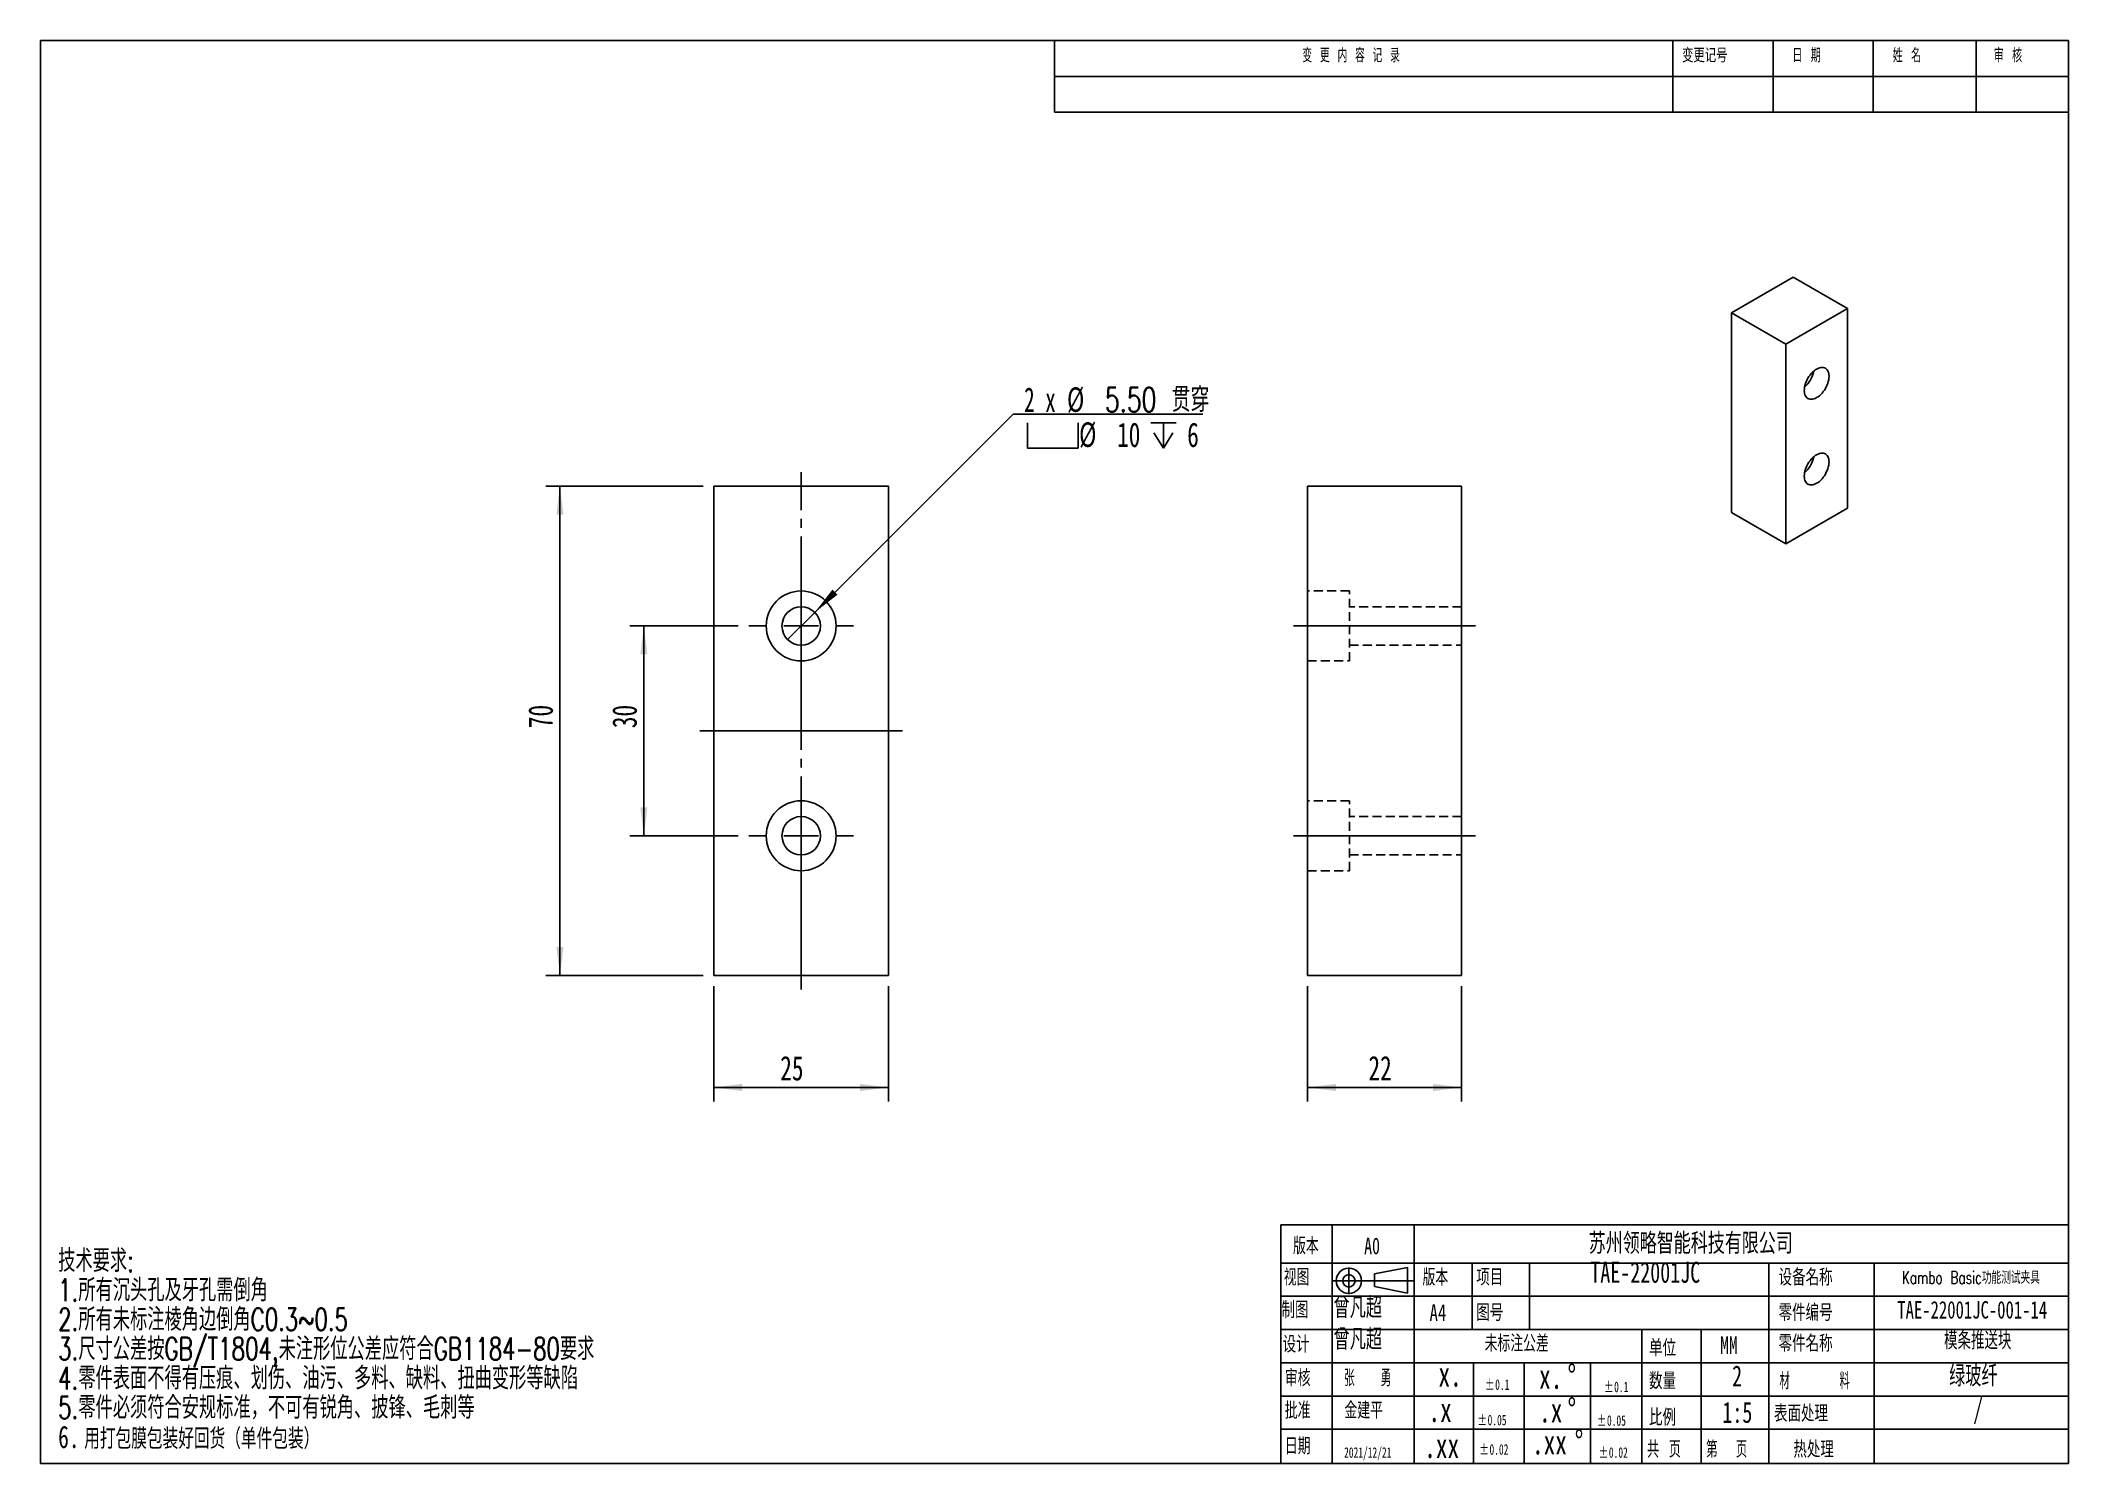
# Model space of a CAD drawing. Extents: x 2 to 292, y 3 to 207.
import ezdxf

# ---------------------------------------------------------------- set-up
doc = ezdxf.new("R2010")
doc.units = 0
for name, pattern in [('SLD-中心线', [34.29, 30.48, -1.27, 1.27, -1.27]), ('SLD-实线', [0]), ('SLD-虚线', [1.905, 1.27, -0.635])]:
    doc.linetypes.add(name, pattern=pattern)
doc.layers.get('0').update_dxf_attribs({"linetype": 'CONTINUOUS'})
for name, color, linetype in [('FORMAT', 7, 'SLD-实线'), ('图层1', 5, 'SLD-中心线'), ('图层7', 7, 'SLD-实线'), ('图框', 7, 'SLD-实线'), ('粗实线', 7, 'SLD-实线')]:
    doc.layers.add(name, color=color, linetype=linetype)
doc.styles.add('SLDTEXTSTYLE0', font='TXT', dxfattribs={"width": 0.7, "bigfont": 'bigfont'})
doc.styles.add('SLDTEXTSTYLE1', font='TXT', dxfattribs={"width": 0.736842, "bigfont": 'bigfont'})
doc.styles.add('SLDTEXTSTYLE10', font='TXT', dxfattribs={"width": 0.633333})
doc.styles.add('SLDTEXTSTYLE2', font='TXT', dxfattribs={"width": 0.7})
doc.styles.add('SLDTEXTSTYLE3', font='TXT', dxfattribs={"width": 0.663})
doc.styles.add('SLDTEXTSTYLE4', font='TXT', dxfattribs={"width": 0.559211, "bigfont": 'bigfont'})
doc.styles.add('SLDTEXTSTYLE5', font='TXT', dxfattribs={"width": 0.736842})
doc.styles.add('SLDTEXTSTYLE6', font='TXT', dxfattribs={"width": 0.629187, "bigfont": 'bigfont'})
doc.styles.add('SLDTEXTSTYLE7', font='TXT', dxfattribs={"width": 0.657895, "bigfont": 'bigfont'})
doc.styles.add('SLDTEXTSTYLE8', font='TXT', dxfattribs={"width": 0.618421, "bigfont": 'bigfont'})
doc.styles.add('SLDTEXTSTYLE9', font='TXT', dxfattribs={"width": 0.58, "bigfont": 'bigfont'})
doc.dimstyles.new('SLDDIMSTYLE0', dxfattribs={"dimtxt": 3.5, "dimasz": 4.08, "dimexe": 0, "dimexo": 0.0625, "dimgap": 0.875, "dimtad": 2, "dimrnd": 1e-09, "dimzin": 12, "dimtxsty": 'SLDTEXTSTYLE2', "dimsah": 1, "dimcen": 0.09, "dimazin": 3, "dimtfac": 1, "dimtofl": 0, "dimtmove": 0, "dimatfit": 3, "dimtolj": 1, "dimtzin": 12})
doc.dimstyles.new('SLDDIMSTYLE1', dxfattribs={"dimtxt": 3.5, "dimasz": 4.08, "dimexe": 0, "dimexo": 0.0625, "dimgap": 0.875, "dimtad": 0, "dimtih": 1, "dimtoh": 1, "dimrnd": 1e-09, "dimzin": 4, "dimtxsty": 'SLDTEXTSTYLE2', "dimblk1": 'NONE', "dimsah": 1, "dimcen": 0, "dimazin": 3, "dimtfac": 1, "dimtmove": 0, "dimatfit": 3, "dimtolj": 1, "dimtzin": 12})

# ---------------------------------------------------------------- blocks, each defined once
blk = doc.blocks.new('SW_NOTE_0')
at = {"layer": '图层7', "color": 0, "char_height": 1.5, "attachment_point": 1, "style": 'SLDTEXTSTYLE3'}
for s, insert in [('%%p', (0, 1.93)), ('0.05', (1.44, 1.93))]:
    blk.add_mtext(s, dxfattribs=dict(at, insert=insert))
blk = doc.blocks.new('SW_NOTE_1')
at = {"layer": '图层7', "color": 0, "char_height": 1.5, "attachment_point": 1, "style": 'SLDTEXTSTYLE3'}
for s, insert in [('%%p', (0, 1.93)), ('0.02', (1.44, 1.93))]:
    blk.add_mtext(s, dxfattribs=dict(at, insert=insert))
blk = doc.blocks.new('SW_NOTE_2')
at = {"layer": '图层7', "color": 0, "char_height": 1.5, "attachment_point": 1, "style": 'SLDTEXTSTYLE3'}
for s, insert in [('%%p', (0, 1.93)), ('0.1', (1.44, 1.93))]:
    blk.add_mtext(s, dxfattribs=dict(at, insert=insert))
blk = doc.blocks.new('SW_NOTE_3')
at = {"layer": '图层7', "color": 0, "attachment_point": 1}
for s, insert, char_height, style in [('\\M+18B5A术\\M+19776\\M+18B81:', (0, 4.13), 3.2, 'SLDTEXTSTYLE0'), ('1.\\M+18F8A\\M+1974C沉头\\M+18D45\\M+18B79\\M+189E5\\M+18D45\\M+18EF9\\M+1937C\\M+18A70', (0, -0.07), 3.2, 'SLDTEXTSTYLE0'), ('2.\\M+18F8A\\M+1974C\\M+196A2标\\M+1928D棱\\M+18A70边\\M+1937C\\M+18A70C0.3~0.5', (0, -4.27), 3.2, 'SLDTEXTSTYLE0'), ('3.\\M+18EDA\\M+190A1\\M+18CF6\\M+18DB7\\M+188C2GB/T1804,\\M+196A2\\M+1928D\\M+18C60\\M+188CA\\M+18CF6\\M+18DB7应\\M+19584\\M+18D87GB1184-80\\M+19776\\M+18B81', (0, -8.47), 3.2, 'SLDTEXTSTYLE0'), ('4.\\M+197EB\\M+18C8F\\M+1955C\\M+196CA\\M+19573\\M+193BE\\M+1974C压\\M+18DAD\\M+18141划伤\\M+18141\\M+196FB污\\M+18141\\M+191BD\\M+197BF\\M+18141\\M+1E39E\\M+197BF\\M+18141扭\\M+18BC8变\\M+18C60\\M+19399\\M+1E39E\\M+1E89C', (0, -12.67), 3.2, 'SLDTEXTSTYLE0'), ('5.\\M+197EB\\M+18C8F\\M+1954B须\\M+19584\\M+18D87\\M+188C0规标\\M+18F79\\M+18143\\M+19573\\M+189C2\\M+1974C锐\\M+18A70\\M+18141\\M+194E2锋\\M+18141\\M+196D1\\M+18E68\\M+19399', (0, -16.87), 3.2, 'SLDTEXTSTYLE0'), ('6.', (0, -21.07), 3.2, 'SLDTEXTSTYLE2'), ('\\M+19770\\M+191C5\\M+195EF\\M+1968C\\M+195EF\\M+19195\\M+18D44\\M+189F1货\\M+18169单\\M+18C8F\\M+195EF\\M+19195\\M+1816A', (3.72, -21.47), 2.91042, 'SLDTEXTSTYLE0')]:
    blk.add_mtext(s, dxfattribs=dict(at, insert=insert, char_height=char_height, style=style))
blk = doc.blocks.new('SW_NOTE_4')
at = {"layer": '图层7', "color": 0, "char_height": 3.5, "attachment_point": 1, "style": 'SLDTEXTSTYLE2'}
for s, insert in [('.x', (0, 4.51)), ('%%d', (4.07, 4.51))]:
    blk.add_mtext(s, dxfattribs=dict(at, insert=insert))
blk = doc.blocks.new('SW_NOTE_5')
at = {"layer": '图层7', "color": 0, "char_height": 3.5, "attachment_point": 1, "style": 'SLDTEXTSTYLE2'}
for s, insert in [('x.', (0, 4.51)), ('%%d', (4.07, 4.51))]:
    blk.add_mtext(s, dxfattribs=dict(at, insert=insert))
blk = doc.blocks.new('SW_NOTE_6')
at = {"layer": '图层7', "color": 0, "char_height": 3.5, "attachment_point": 1, "style": 'SLDTEXTSTYLE2'}
for s, insert in [('.xx', (0, 4.51)), ('%%d', (6.11, 4.51))]:
    blk.add_mtext(s, dxfattribs=dict(at, insert=insert))
blk = doc.blocks.new('SW_NOTE_7')
at = {"layer": '图层7', "color": 0, "char_height": 1.5, "attachment_point": 1, "style": 'SLDTEXTSTYLE3'}
for s, insert in [('%%p', (0, 1.93)), ('0.1', (1.44, 1.93))]:
    blk.add_mtext(s, dxfattribs=dict(at, insert=insert))
blk = doc.blocks.new('SW_NOTE_8')
at = {"layer": '图层7', "color": 0, "char_height": 1.5, "attachment_point": 1, "style": 'SLDTEXTSTYLE3'}
for s, insert in [('%%p', (0, 1.93)), ('0.05', (1.44, 1.93))]:
    blk.add_mtext(s, dxfattribs=dict(at, insert=insert))
blk = doc.blocks.new('SW_NOTE_9')
at = {"layer": '图层7', "color": 0, "char_height": 1.5, "attachment_point": 1, "style": 'SLDTEXTSTYLE3'}
for s, insert in [('%%p', (0, 1.93)), ('0.02', (1.44, 1.93))]:
    blk.add_mtext(s, dxfattribs=dict(at, insert=insert))
blk = doc.blocks.new('_D')
at = {"layer": '图框', "color": 5}
for p, q in [((98.48, 71.36), (98.48, 54.86)), ((123.48, 71.36), (123.48, 54.86)), ((123.48, 56.86), (98.48, 56.86))]:
    blk.add_line(p, q, dxfattribs=at)
for points in [[(98.48, 56.86), (102.56, 56.35), (102.56, 57.37)], [(123.48, 56.86), (119.4, 57.37), (119.4, 56.35)]]:
    blk.add_solid(points, dxfattribs=at)
at = {"layer": '图框', "color": 5, "insert": (107.98, 61.37), "char_height": 3.5, "attachment_point": 1, "style": 'SLDTEXTSTYLE2'}
blk.add_mtext('25', dxfattribs=at)
blk = doc.blocks.new('_D_1')
at = {"layer": '图框', "color": 5}
for p, q in [((96.98, 142.86), (74.48, 142.86)), ((76.48, 142.86), (76.48, 72.86)), ((96.98, 72.86), (74.48, 72.86))]:
    blk.add_line(p, q, dxfattribs=at)
for points in [[(76.48, 142.86), (75.97, 138.78), (76.98, 138.78)], [(76.48, 72.86), (76.98, 76.94), (75.97, 76.94)]]:
    blk.add_solid(points, dxfattribs=at)
at = {"layer": '图框', "color": 5, "insert": (71.96, 108.24), "char_height": 3.5, "attachment_point": 1, "rotation": 90, "style": 'SLDTEXTSTYLE2'}
blk.add_mtext('70', dxfattribs=at)
blk = doc.blocks.new('SW_SYMBOL_HOLE_SPOT')
at = {"layer": '图框', "color": 0}
for p, q in [((0, 875), (0, 75)), ((1600, 75), (1600, 875)), ((0, 75), (1600, 75))]:
    blk.add_line(p, q, dxfattribs=at)
blk = doc.blocks.new('SW_SYMBOL_HOLE_DEPTH')
at = {"layer": '图框', "color": 0}
for p, q in [((0, 875), (800, 875)), ((400, 875), (400, 75)), ((100, 555), (400, 75)), ((700, 555), (400, 75))]:
    blk.add_line(p, q, dxfattribs=at)
blk = doc.blocks.new('_D_2')
at = {"layer": '图框', "color": 5}
for p, q in [((112.92, 124.8), (141.27, 153.14)), ((141.27, 153.14), (168.43, 153.14)), ((109.03, 120.91), (112.92, 124.8))]:
    blk.add_line(p, q, dxfattribs=at)
blk.add_solid([(112.92, 124.8), (116.17, 127.33), (115.45, 128.05)], dxfattribs=at)
at = {"layer": '图框', "color": 5, "xscale": 0.004511737089201878, "yscale": 0.004511737089201878, "zscale": 0.004511737089201878}
for name, p in [('SW_SYMBOL_HOLE_SPOT', (143.36, 147.96)), ('SW_SYMBOL_HOLE_DEPTH', (160.97, 147.96))]:
    blk.add_blockref(name, p, dxfattribs=at)
at = {"layer": '图框', "color": 5, "char_height": 3.5, "attachment_point": 1}
for s, insert, style in [('2 x', (142.86, 156.97), 'SLDTEXTSTYLE10'), ('%%c', (148.99, 156.98), 'SLDTEXTSTYLE2'), ('5.50 贯\\M+190FA', (154.42, 156.97), 'SLDTEXTSTYLE0'), ('%%c', (150.72, 151.97), 'SLDTEXTSTYLE2'), ('10', (156.15, 151.95), 'SLDTEXTSTYLE2'), ('6', (166.18, 151.95), 'SLDTEXTSTYLE2')]:
    blk.add_mtext(s, dxfattribs=dict(at, insert=insert, style=style))
blk = doc.blocks.new('_NONE')
blk = doc.blocks.new('_D_3')
at = {"layer": '图框', "color": 5}
for p, q in [((101.98, 122.86), (86.48, 122.86)), ((88.48, 122.86), (88.48, 92.86)), ((101.98, 92.86), (86.48, 92.86))]:
    blk.add_line(p, q, dxfattribs=at)
for points in [[(88.48, 122.86), (87.97, 118.78), (88.98, 118.78)], [(88.48, 92.86), (88.98, 96.94), (87.97, 96.94)]]:
    blk.add_solid(points, dxfattribs=at)
at = {"layer": '图框', "color": 5, "insert": (83.96, 108.24), "char_height": 3.5, "attachment_point": 1, "rotation": 90, "style": 'SLDTEXTSTYLE2'}
blk.add_mtext('30', dxfattribs=at)
blk = doc.blocks.new('SW_CENTERMARKSYMBOL_0')
at = {"layer": '图框', "color": 0}
for p, q in [((0, 5), (0, 7.5)), ((-5, 0), (-7.5, 0)), ((0, 0), (-2.5, 0)), ((0, 0), (0, 2.5)), ((0, 0), (0, -2.5)), ((0, 0), (2.5, 0)), ((5, 0), (7.5, 0)), ((0, -5), (0, -7.5))]:
    blk.add_line(p, q, dxfattribs=at)
blk = doc.blocks.new('SW_CENTERMARKSYMBOL_1')
at = {"layer": '图框', "color": 0}
for p, q in [((0, 5), (0, 7.5)), ((-5, 0), (-7.5, 0)), ((0, 0), (-2.5, 0)), ((0, 0), (0, 2.5)), ((0, 0), (0, -2.5)), ((0, 0), (2.5, 0)), ((5, 0), (7.5, 0)), ((0, -5), (0, -7.5))]:
    blk.add_line(p, q, dxfattribs=at)
blk = doc.blocks.new('_D_4')
at = {"layer": '图框', "color": 5}
for p, q in [((183.39, 71.36), (183.39, 54.86)), ((205.39, 71.36), (205.39, 54.86)), ((183.39, 56.86), (205.39, 56.86))]:
    blk.add_line(p, q, dxfattribs=at)
for points in [[(183.39, 56.86), (187.47, 56.35), (187.47, 57.37)], [(205.39, 56.86), (201.31, 57.37), (201.31, 56.35)]]:
    blk.add_solid(points, dxfattribs=at)
at = {"layer": '图框', "color": 5, "insert": (192.1, 61.37), "char_height": 3.5, "attachment_point": 1, "style": 'SLDTEXTSTYLE2'}
blk.add_mtext('22', dxfattribs=at)

msp = doc.modelspace()

# ---------------------------------------------------------------- linework, layer by layer
at = {"color": 7, "linetype": 'SLD-实线'}
for p, q in [((252.837, 172.757), (243.998, 167.655)), ((260.615, 168.267), (252.837, 172.757)), ((260.615, 168.267), (251.776, 163.164)), ((260.615, 139.688), (260.615, 168.267)), ((251.776, 163.164), (243.998, 167.655)), ((243.998, 167.655), (243.998, 139.076)), ((251.776, 163.164), (251.776, 134.585)), ((98.476, 142.857), (98.476, 72.857)), ((123.476, 142.857), (98.476, 142.857)), ((123.476, 72.857), (123.476, 142.857)), ((183.39, 72.857), (183.39, 142.857)), ((183.39, 142.857), (205.39, 142.857)), ((205.39, 72.857), (205.39, 142.857)), ((251.776, 134.585), (260.615, 139.688)), ((251.776, 134.585), (243.998, 139.076)), ((98.476, 72.857), (123.476, 72.857)), ((183.39, 72.857), (205.39, 72.857))]:
    msp.add_line(p, q, dxfattribs=at)
at = {"color": 7, "linetype": 'SLD-虚线'}
for p, q in [((189.39, 127.857), (183.39, 127.857)), ((189.39, 117.857), (189.39, 127.857)), ((205.39, 125.607), (189.39, 125.607)), ((189.39, 120.107), (205.39, 120.107)), ((183.39, 117.857), (189.39, 117.857)), ((189.39, 97.857), (183.39, 97.857)), ((189.39, 87.857), (189.39, 97.857)), ((205.39, 95.607), (189.39, 95.607)), ((189.39, 90.107), (205.39, 90.107)), ((183.39, 87.857), (189.39, 87.857))]:
    msp.add_line(p, q, dxfattribs=at)
at = {"color": 7, "linetype": 'SLD-实线', "flags": 128}
for points in [[(256.196, 155.509), (256.394, 155.636), (256.589, 155.787), (256.78, 155.96), (256.963, 156.154), (257.136, 156.365), (257.298, 156.59), (257.446, 156.828), (257.578, 157.075), (257.693, 157.328), (257.789, 157.584), (257.864, 157.839), (257.919, 158.091), (257.952, 158.336), (257.964, 158.571), (257.952, 158.793), (257.919, 158.999), (257.864, 159.188), (257.789, 159.355), (257.693, 159.5), (257.578, 159.621), (257.446, 159.715), (257.298, 159.782), (257.136, 159.822), (256.963, 159.832), (256.78, 159.814), (256.589, 159.767), (256.394, 159.693), (256.196, 159.591), (255.998, 159.464), (255.802, 159.313), (255.612, 159.14), (255.429, 158.947), (255.255, 158.736), (255.094, 158.51), (254.946, 158.272), (254.814, 158.025), (254.699, 157.772), (254.603, 157.516), (254.527, 157.261), (254.472, 157.009), (254.439, 156.765), (254.428, 156.53), (254.439, 156.307), (254.472, 156.101), (254.527, 155.913), (254.603, 155.745), (254.699, 155.6), (254.814, 155.48), (254.946, 155.385), (255.094, 155.318), (255.255, 155.279), (255.429, 155.268), (255.612, 155.286), (255.802, 155.333), (255.998, 155.407), (256.196, 155.509)], [(256.196, 143.261), (256.394, 143.388), (256.589, 143.539), (256.78, 143.712), (256.963, 143.906), (257.136, 144.117), (257.298, 144.342), (257.446, 144.58), (257.578, 144.827), (257.693, 145.08), (257.789, 145.336), (257.864, 145.591), (257.919, 145.843), (257.952, 146.088), (257.964, 146.323), (257.952, 146.545), (257.919, 146.751), (257.864, 146.939), (257.789, 147.107), (257.693, 147.252), (257.578, 147.373), (257.446, 147.467), (257.298, 147.534), (257.136, 147.573), (256.963, 147.584), (256.78, 147.566), (256.589, 147.519), (256.394, 147.445), (256.196, 147.343), (255.998, 147.216), (255.802, 147.065), (255.612, 146.892), (255.429, 146.698), (255.255, 146.488), (255.094, 146.262), (254.946, 146.024), (254.814, 145.777), (254.699, 145.524), (254.603, 145.268), (254.527, 145.013), (254.472, 144.761), (254.439, 144.516), (254.428, 144.282), (254.439, 144.059), (254.472, 143.853), (254.527, 143.665), (254.603, 143.497), (254.699, 143.352), (254.814, 143.231), (254.946, 143.137), (255.094, 143.07), (255.255, 143.031), (255.429, 143.02), (255.612, 143.038), (255.802, 143.085), (255.998, 143.159), (256.196, 143.261)]]:
    msp.add_lwpolyline(points, dxfattribs=at)
at = {"color": 7, "linetype": 'SLD-实线'}
for centre, radius in [((110.976, 122.857), 5), ((110.976, 122.857), 2.75), ((110.976, 92.857), 5), ((110.976, 92.857), 2.75)]:
    msp.add_circle(centre, radius, dxfattribs=at)
for centre, start in [((251.811, 160.082), 310.98313), ((251.811, 147.833), 310.98312)]:
    msp.add_arc(centre, 4.06, start, 349.02225, dxfattribs=at)
at = {"layer": 'FORMAT'}
for p, q in [((186.911, 37.198), (186.911, 3.096)), ((198.661, 37.198), (198.661, 3.096)), ((179.553, 31.758), (292.203, 31.758)), ((192.951, 30.201), (197.689, 31.126)), ((192.951, 28.384), (192.951, 30.201)), ((197.689, 31.126), (197.689, 27.459)), ((206.951, 31.758), (206.951, 22.245)), ((215.155, 31.758), (215.155, 22.245)), ((249.362, 31.758), (249.362, 3.096)), ((264.4, 31.758), (264.4, 3.096)), ((179.553, 27.002), (292.203, 27.002)), ((192.951, 28.384), (197.689, 27.459)), ((179.553, 22.245), (292.203, 22.245)), ((231.209, 22.245), (231.209, 3.096)), ((239.69, 3.096), (239.69, 22.245)), ((179.553, 17.488), (292.203, 17.488)), ((207.102, 17.488), (207.102, 3.096)), ((214.371, 17.488), (214.371, 3.096)), ((223.838, 17.488), (223.838, 3.096)), ((179.553, 12.731), (292.203, 12.731)), ((179.553, 7.974), (292.203, 7.974))]:
    msp.add_line(p, q, dxfattribs=at)
at = {"layer": 'FORMAT', "linetype": 'SLD-中心线'}
for p, q in [((186.911, 29.213), (198.518, 29.213)), ((189.302, 31.121), (189.302, 27.304))]:
    msp.add_line(p, q, dxfattribs=at)
at = {"layer": 'FORMAT'}
for radius in [1.813, 0.888]:
    msp.add_circle((189.302, 29.213), radius, dxfattribs=at)
at = {"layer": '图层7', "color": 5}
for p, q in [((147.203, 206.571), (147.203, 196.354)), ((235.632, 206.571), (235.632, 196.354)), ((249.962, 206.571), (249.962, 196.354)), ((264.292, 206.571), (264.292, 196.354)), ((279.004, 206.571), (279.004, 196.354)), ((147.203, 201.442), (292.203, 201.442)), ((147.203, 196.354), (292.203, 196.354))]:
    msp.add_line(p, q, dxfattribs=at)
at = {"layer": '图框', "color": 5, "linetype": 'SLD-中心线'}
for p, q in [((110.976, 70.857), (110.976, 144.857)), ((189.39, 122.857), (181.39, 122.857)), ((207.39, 122.857), (189.39, 122.857)), ((96.476, 107.857), (125.476, 107.857)), ((189.39, 92.857), (181.39, 92.857)), ((207.39, 92.857), (189.39, 92.857))]:
    msp.add_line(p, q, dxfattribs=at)
at = {"layer": '粗实线', "color": 5}
for p, q in [((2.203, 206.571), (2.203, 3.096)), ((2.203, 206.571), (292.203, 206.571)), ((292.203, 206.571), (292.203, 3.096)), ((2.203, 3.096), (292.203, 3.096))]:
    msp.add_line(p, q, dxfattribs=at)
at = {"layer": '粗实线'}
for q in [(179.553, 3.096), (292.203, 37.198)]:
    msp.add_line((179.553, 37.198), q, dxfattribs=at)

# ---------------------------------------------------------------- block references
at = {"layer": '图层7', "color": 5}
msp.add_blockref('SW_NOTE_3', (4.728, 29.562), dxfattribs=at)
at = {"layer": '图层7'}
for name, p in [('SW_NOTE_5', (216.501, 12.756)), ('SW_NOTE_2', (208.781, 13.184)), ('SW_NOTE_7', (225.794, 12.86)), ('SW_NOTE_4', (216.501, 7.948)), ('SW_NOTE_0', (207.699, 8.118)), ('SW_NOTE_8', (224.773, 8.053)), ('SW_NOTE_1', (207.97, 3.918)), ('SW_NOTE_6', (215.483, 3.373)), ('SW_NOTE_9', (225.043, 3.478))]:
    msp.add_blockref(name, p, dxfattribs=at)
at = {"layer": '图框', "color": 5}
for name, p in [('SW_CENTERMARKSYMBOL_0', (110.976, 122.857)), ('SW_CENTERMARKSYMBOL_1', (110.976, 92.857))]:
    msp.add_blockref(name, p, dxfattribs=at)

# ---------------------------------------------------------------- texts
at = {"layer": 'FORMAT', "char_height": 2.38125, "attachment_point": 2, "style": 'SLDTEXTSTYLE0'}
for s, insert in [('\\M+194C5\\M+1967B', (183.15, 35.395)), ('\\M+196A2标\\M+1928D\\M+18CF6\\M+18DB7', (213.304, 21.453))]:
    msp.add_mtext(s, dxfattribs=dict(at, insert=insert))
at = {"layer": 'FORMAT', "color": 5, "insert": (192.618, 35.395), "char_height": 2.3813, "attachment_point": 2, "style": 'SLDTEXTSTYLE2'}
msp.add_mtext('A0', dxfattribs=at)
at = {"layer": '图层1'}
for s, insert, char_height, attachment_point, style in [('TAE-22001JC', (231.685, 31.928), 3, 2, 'SLDTEXTSTYLE2'), ('Kambo Basic\\M+18CF7\\M+1945C测试夹\\M+18BEF', (278.253, 30.577), 1.8, 2, 'SLDTEXTSTYLE0'), ('\\M+1915C\\M+1967D\\M+192B4', (187.11, 26.877), 3, 1, 'SLDTEXTSTYLE0'), ('TAE-22001JC-001-14', (278.443, 26.315), 2.5, 2, 'SLDTEXTSTYLE2'), ('\\M+1915C\\M+1967D\\M+192B4', (187.11, 22.349), 3, 1, 'SLDTEXTSTYLE0'), ('\\M+196CD\\M+18FF0\\M+19084\\M+19197块', (279.233, 21.91), 2.5, 2, 'SLDTEXTSTYLE0'), ('绿\\M+1E0DE纤', (278.609, 17.106), 3, 2, 'SLDTEXTSTYLE0'), ('2', (244.822, 17.106), 3, 2, 'SLDTEXTSTYLE2'), ('1:5', (244.857, 11.897), 3, 2, 'SLDTEXTSTYLE2'), ('/', (279.303, 12.462), 3, 2, 'SLDTEXTSTYLE2')]:
    msp.add_mtext(s, dxfattribs=dict(at, insert=insert, char_height=char_height, attachment_point=attachment_point, style=style))
at = {"layer": '图层7', "color": 5, "char_height": 2, "attachment_point": 1}
for s, insert, style in [('变 \\M+18D58 \\M+193E0 \\M+19765 记 录', (182.664, 205.456), 'SLDTEXTSTYLE6'), ('变\\M+18D58记\\M+18D86', (236.958, 205.456), 'SLDTEXTSTYLE1'), ('\\M+193FA \\M+18AFA', (252.719, 205.456), 'SLDTEXTSTYLE7'), ('\\M+190A9 \\M+196BC', (267.083, 205.456), 'SLDTEXTSTYLE7'), ('审 \\M+18A6A', (281.517, 205.456), 'SLDTEXTSTYLE7')]:
    msp.add_mtext(s, dxfattribs=dict(at, insert=insert, style=style))
at = {"layer": '图层7', "attachment_point": 1}
for s, insert, char_height, style in [('苏\\M+18F42领\\M+197AA\\M+19271\\M+1945C\\M+189C8\\M+18B5A\\M+1974C\\M+18CC0\\M+18CF6\\M+18E69', (223.608, 36.065), 3, 'SLDTEXTSTYLE1'), ('视图', (179.988, 30.907), 2.3813, 'SLDTEXTSTYLE0'), ('\\M+194C5\\M+1967B', (199.833, 30.907), 2.38125, 'SLDTEXTSTYLE0'), ('项\\M+196DA', (207.518, 30.907), 2.3813, 'SLDTEXTSTYLE1'), ('设备\\M+196BC\\M+18FCC', (250.753, 30.907), 2.38125, 'SLDTEXTSTYLE1'), ('\\M+190A7图', (179.671, 26.245), 2.3813, 'SLDTEXTSTYLE1'), ('\\M+197EB\\M+18C8F编\\M+18D86', (250.753, 25.857), 2.38125, 'SLDTEXTSTYLE1'), ('A4', (200.841, 25.857), 2.3813, 'SLDTEXTSTYLE5'), ('图\\M+18D86', (207.518, 25.857), 2.3813, 'SLDTEXTSTYLE1'), ('设计', (179.829, 21.328), 2.3813, 'SLDTEXTSTYLE1'), ('单\\M+188CA', (232.23, 20.804), 2.3813, 'SLDTEXTSTYLE1'), ('MM', (242.395, 21.262), 2.5, 'SLDTEXTSTYLE5'), ('\\M+197EB\\M+18C8F\\M+196BC\\M+18FCC', (250.753, 21.453), 2.38125, 'SLDTEXTSTYLE1'), ('审\\M+18A6A', (180.147, 16.508), 2.3813, 'SLDTEXTSTYLE0'), ('张   \\M+19745', (188.618, 16.508), 2.38125, 'SLDTEXTSTYLE9'), ('x.', (202.11, 17.591), 3.5, 'SLDTEXTSTYLE2'), ('\\M+19094\\M+197CA', (232.23, 16.085), 2.38125, 'SLDTEXTSTYLE1'), ('\\M+18DDE      \\M+197BF', (250.886, 16.085), 2.38125, 'SLDTEXTSTYLE4'), ('\\M+194E1\\M+18F79', (180.147, 11.864), 2.38125, 'SLDTEXTSTYLE0'), ('\\M+18BE0\\M+18C9A\\M+195BD', (188.678, 11.864), 2.38125, 'SLDTEXTSTYLE0'), ('.x', (200.684, 12.524), 3.5, 'SLDTEXTSTYLE2'), ('\\M+1955C\\M+196CA处\\M+1979D', (250.094, 11.441), 2.38125, 'SLDTEXTSTYLE1'), ('\\M+194E4\\M+197E1', (232.23, 10.877), 2.38125, 'SLDTEXTSTYLE1'), ('\\M+193FA\\M+18AFA', (180.147, 6.764), 2.38125, 'SLDTEXTSTYLE0'), ('.xx', (200.073, 7.385), 3.5, 'SLDTEXTSTYLE2'), ('\\M+18BA4 页', (231.937, 6.302), 2.3813, 'SLDTEXTSTYLE7'), ('\\M+191E6  页', (240.403, 6.302), 2.38125, 'SLDTEXTSTYLE8'), ('热处\\M+1979D', (252.87, 6.302), 2.3813, 'SLDTEXTSTYLE1'), ('2021/12/21', (188.618, 5.411), 1.5, 'SLDTEXTSTYLE3')]:
    msp.add_mtext(s, dxfattribs=dict(at, insert=insert, char_height=char_height, style=style))

# ---------------------------------------------------------------- dimensions: what is measured, and where the dimension line sits
at = {"layer": '图框', "color": 5}
dim = msp.add_diameter_dim_2p(p1=(109.031, 120.913), p2=(112.921, 124.802), text='2 x <> 贯穿\\P{\\fGDT;v}%%c 10 {\\fGDT;x} 6\\P', dimstyle='SLDDIMSTYLE1', dxfattribs=at)
dim.commit()
dim.dimension.update_dxf_attribs({"geometry": '_D_2', "text_midpoint": (155.645, 152.454), "dimtype": 163})
for base, p1, p2, angle, picture, middle in [((76.476, 72.857), (98.476, 142.857), (98.476, 72.857), 90, '_D_1', (76.476, 109.772)), ((88.476, 92.857), (103.476, 122.857), (103.476, 92.857), 90, '_D_3', (88.476, 109.772)), ((205.39, 56.857), (183.39, 72.857), (205.39, 72.857), 0, '_D_4', (193.639, 56.857))]:
    dim = msp.add_linear_dim(base=base, p1=p1, p2=p2, angle=angle, dimstyle='SLDDIMSTYLE0', dxfattribs=at)
    dim.commit()
    dim.dimension.update_dxf_attribs({"geometry": picture, "text_midpoint": middle, "dimtype": 160})
dim = msp.add_linear_dim(base=(98.476, 56.857), p1=(123.476, 72.857), p2=(98.476, 72.857), dimstyle='SLDDIMSTYLE0', dxfattribs=at)
dim.commit()
dim.dimension.update_dxf_attribs({"geometry": '_D', "text_midpoint": (109.521, 56.857), "dimtype": 160})

doc.saveas('drawing.dxf')
